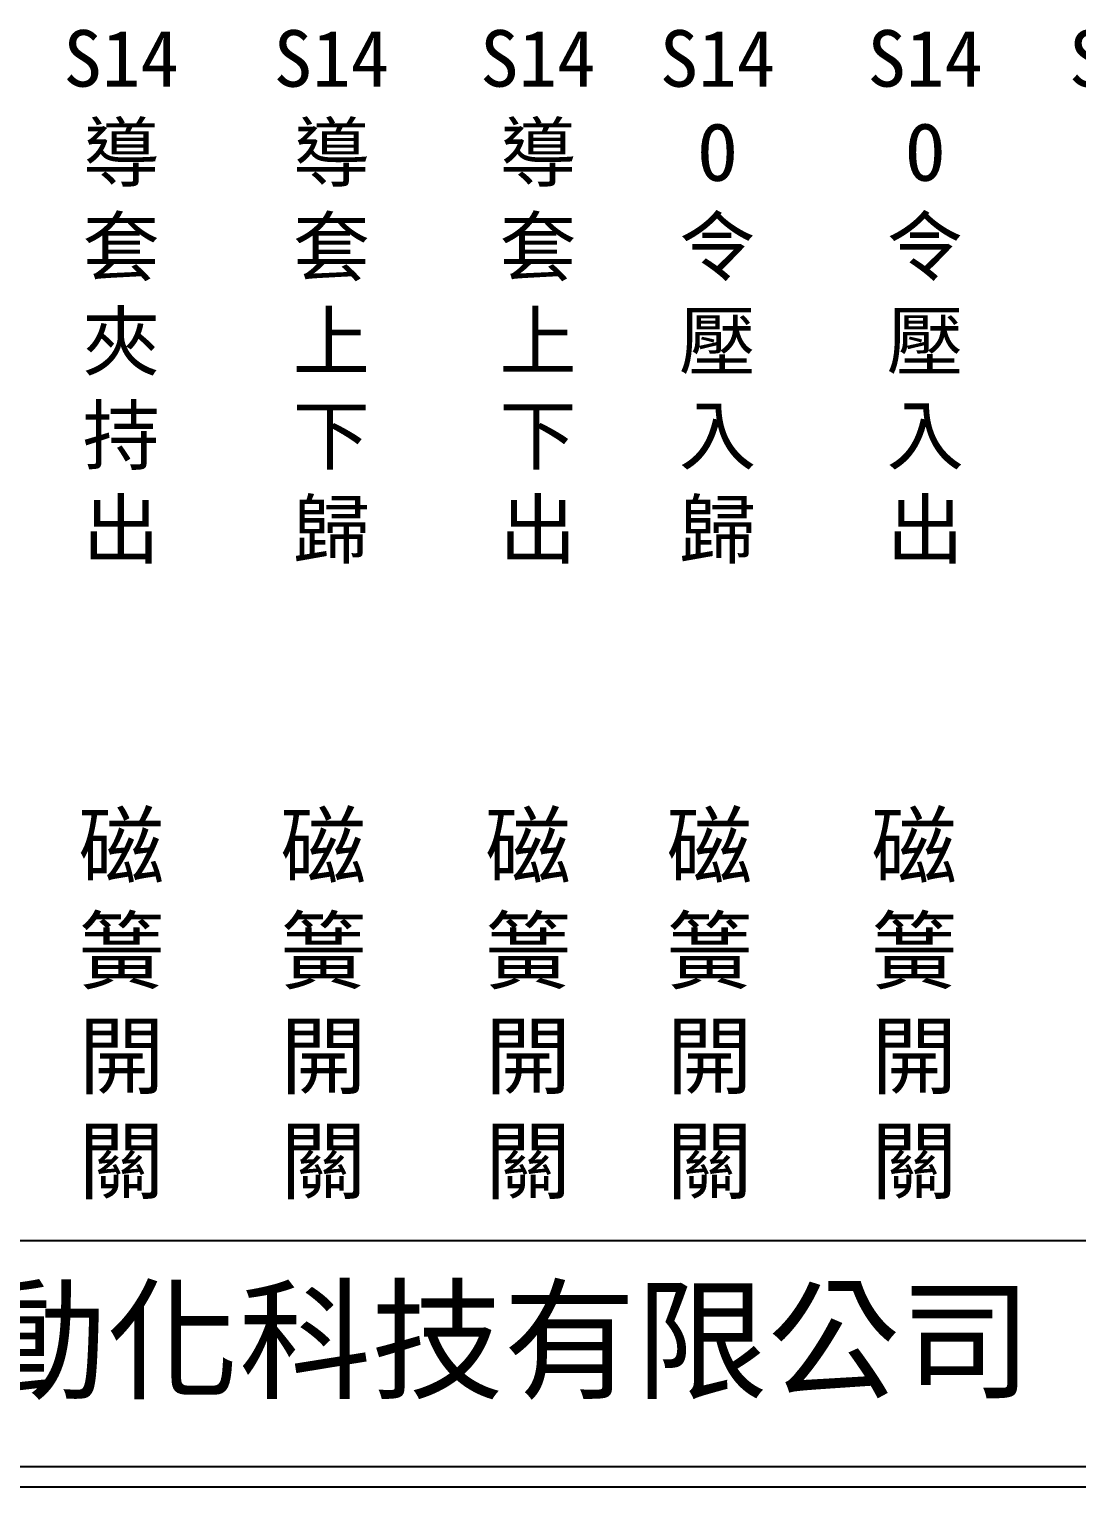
# Model space of a CAD drawing. Extents: x 275 to 562, y 265 to 469.
# Drawn here: x 341.4 to 406.3, y 264.9 to 355.2 of the extents above; entities that cross this region are included whole.
import ezdxf

# ---------------------------------------------------------------- set-up
doc = ezdxf.new("R2010")
doc.units = 0
doc.layers.add('圖框層', color=7, linetype='CONTINUOUS')
doc.layers.add('標尺寸層', color=3, linetype='CONTINUOUS')
doc.styles.add('CNS', font='romanc.shx', dxfattribs={"bigfont": 'chineset.shx'})
doc.styles.add('STSL', font='kaiu.ttf')

msp = doc.modelspace()

# ---------------------------------------------------------------- linework, layer by layer
at = {"layer": '圖框層', "color": 7}
for p, q in [((276.148, 280.195), (560.648, 280.195)), ((276.148, 266.195), (560.648, 266.195)), ((274.898, 264.945), (561.898, 264.945))]:
    msp.add_line(p, q, dxfattribs=at)

# ---------------------------------------------------------------- texts
at = {"layer": '圖框層', "color": 4, "style": 'STSL'}
msp.add_text('泓陞自動化科技有限公司', height=6, dxfattribs=at).set_placement((313.501, 271.022))
at = {"layer": '標尺寸層', "color": 7, "width": 4.96081, "attachment_point": 5, "style": 'CNS'}
for s, insert, char_height in [('{\\fDFKai-SB|b0|i0|c136|p65;S14\\P導套夾持出}', (347.117, 338.618), 3.5), ('{\\fDFKai-SB|b0|i0|c136|p65;S14\\P導套上下歸}', (360.138, 338.618), 3.5), ('{\\fDFKai-SB|b0|i0|c136|p65;S14\\P導套上下出}', (372.923, 338.618), 3.5), ('{\\fDFKai-SB|b0|i0|c136|p65;S14\\PO令壓入歸}', (384.046, 338.618), 3.5), ('{\\fDFKai-SB|b0|i0|c136|p65;S14\\PO令壓入出}', (396.908, 338.618), 3.5), ('{\\fDFKai-SB|b0|i0|c136|p65;S14\\P夾爪開閉歸}', (409.386, 338.618), 3.5), ('{\\fDFKai-SB|b0|i0|c136|p65;磁簧開關}', (347.139, 294.669), 3.9), ('{\\fDFKai-SB|b0|i0|c136|p65;磁簧開關}', (359.645, 294.669), 3.9), ('{\\fDFKai-SB|b0|i0|c136|p65;磁簧開關}', (372.318, 294.669), 3.9), ('{\\fDFKai-SB|b0|i0|c136|p65;磁簧開關}', (383.553, 294.669), 3.9), ('{\\fDFKai-SB|b0|i0|c136|p65;磁簧開關}', (396.226, 294.669), 3.9)]:
    msp.add_mtext(s, dxfattribs=dict(at, insert=insert, char_height=char_height))

doc.saveas('drawing.dxf')
